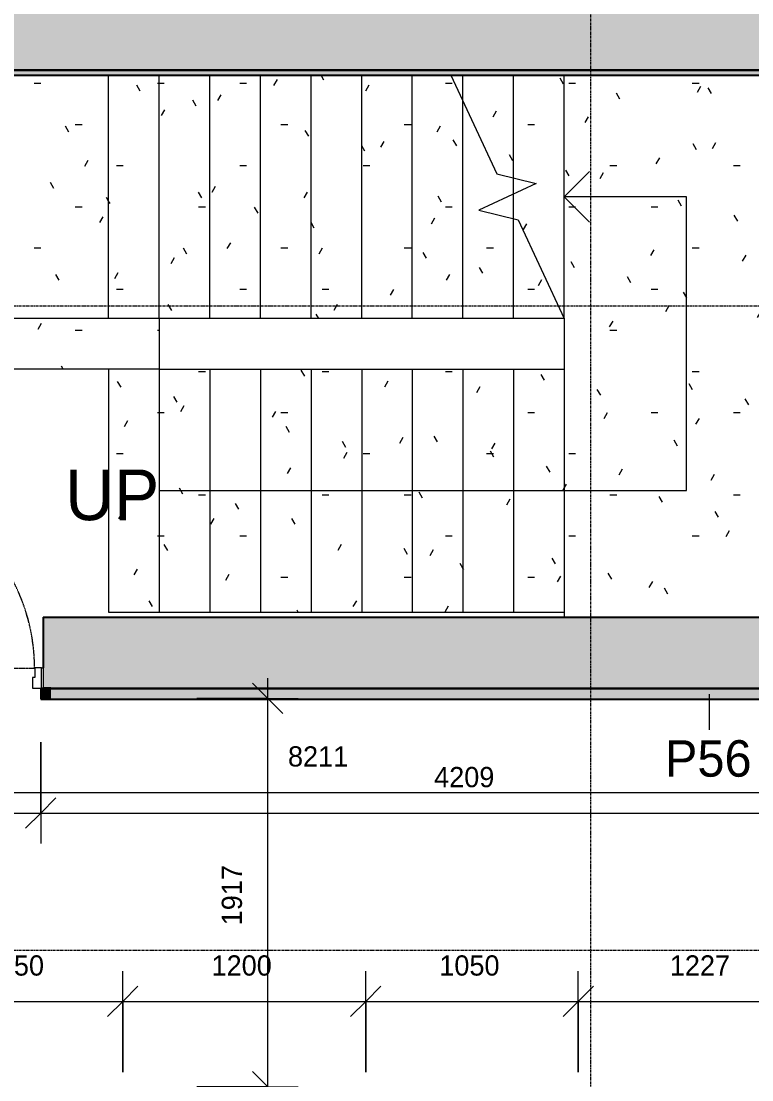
# Model space of a CAD drawing. Header units: millimetres. Extents: x 137829 to 196765, y -3018 to 487290.
# Drawn here: x 154775 to 158384, y 458986 to 464213 of the extents above; entities that cross this region are included whole.
import ezdxf

# ---------------------------------------------------------------- set-up
doc = ezdxf.new("R2010")
doc.units = ezdxf.units.MM
for name, pattern in [('FCH_Dash 1_5mm', [3, 1.5, -1.5]), ('GridLine', [21, 12, -3, 3, -3]), ('Overhead', [4, 2.5, -1.5])]:
    doc.linetypes.add(name, pattern=pattern)
for name, color, linetype, lineweight in [('A-ANNO-DIMS', 211, 'Continuous', 5), ('A-ANNO-DIMS-100', 211, 'Continuous', 5), ('A-DOOR', 31, 'Continuous', 15), ('A-DOOR-FRAM', 31, 'Continuous', 5), ('A-WALL', 113, 'Continuous', 15), ('A-WALL-IDEN', 211, 'Continuous', 15), ('A-WALL-PATT', 111, 'Continuous', 15), ('I-WALL', 2, 'Continuous', 15), ('S-GRID', 1, 'Continuous', 5), ('S-STRS', 31, 'Continuous', 15), ('S-STRS-ANNO', 31, 'Continuous', 15), ('S-STRS-IDEN', 31, 'Continuous', 15), ('S-STRS-MBND', 31, 'Overhead', 5)]:
    doc.layers.add(name, color=color, linetype=linetype, lineweight=lineweight)
doc.styles.add('Akkurat-Light', font='Akkurat-Light.ttf', dxfattribs={"height": 250})
doc.styles.add('Akkurat-Light_2', font='Akkurat-Light.ttf', dxfattribs={"height": 180})
doc.styles.add('Akkurat-Light_3', font='Akkurat-Light.ttf', dxfattribs={"height": 100})
doc.dimstyles.new('Diagonal_Cont_AkkuratLight_1_0mm', dxfattribs={"dimscale": 304.8, "dimtxt": 101.480158, "dimasz": 0.492126, "dimexe": 0.492126, "dimexo": 0.0625, "dimgap": 0.328084, "dimtad": 1, "dimdec": 0, "dimzin": 0, "dimdsep": 46, "dimtxsty": 'Akkurat-Light_3', "dimblk1": 'OBLIQUE', "dimblk2": 'OBLIQUE', "dimsah": 1, "dimcen": 0.09, "dimdle": 0.328084, "dimazin": 0, "dimtfac": 1, "dimtdec": 4, "dimtix": 1, "dimtmove": 0, "dimatfit": 3, "dimfxl": 1, "dimtvp": 1, "dimtolj": 1, "dimtzin": 0, "dimarcsym": 0})
pattern_1 = [(0, (0, 0), (812.8, 203.2), [33.528, -576.072, 33.528, -576.072, -3251.2]), (0, (0, 0), (812.8, 203.2), [-1219.2, 33.528, -1185.672, 33.528, -576.072, -1422.4]), (0, (0, 0), (812.8, 203.2), [-3048, 33.528, -372.872, 33.528, -982.472]), (120, (304.8, 101.6), (-582.37636, 602.30545), [33.528, -576.072, 33.528, -576.072, -3251.2]), (120, (304.8, 101.6), (-582.37636, 602.30545), [-1219.2, 33.528, -1185.672, 33.528, -576.072, -1422.4]), (120, (304.8, 101.6), (-582.37636, 602.30545), [-3048, 33.528, -372.872, 33.528, -982.472]), (240, (406.4, 508), (-230.42364, -805.50545), [33.528, -576.072, 33.528, -576.072, -3251.2]), (240, (406.4, 508), (-230.42364, -805.50545), [-1219.2, 33.528, -1185.672, 33.528, -576.072, -1422.4]), (240, (406.4, 508), (-230.42364, -805.50545), [-3048, 33.528, -372.872, 33.528, -982.472])]

# ---------------------------------------------------------------- blocks, each defined once
blk = doc.blocks.new('FCH_DR_Int_Sgl_VPanel_Type01_on Thick Wall - DT_07 D8b 1010x2110 FD60S _offset door frame_-9457537-12-30 - Typical Floor_Partition Types')
at = {"layer": 'A-DOOR'}
for p, q in [((-505, 175), (-497, 175)), ((-505, 75), (-505, 175)), ((-497, 175), (-497, 75)), ((497, 175), (505, 175)), ((497, 75), (497, 175)), ((505, 175), (505, 75)), ((-497, 75), (-505, 75)), ((505, 75), (497, 75))]:
    blk.add_line(p, q, dxfattribs=at)
at = {"layer": 'A-DOOR', "linetype": 'FCH_Dash 1_5mm', "lineweight": 5}
for p, q in [((463, 77), (-463, 77)), ((463, -849), (463, 77))]:
    blk.add_line(p, q, dxfattribs=at)
blk.add_arc((463, 77), 926, 180, 270, dxfattribs=at)
at = {"layer": 'A-DOOR', "lineweight": 5}
for start, end in [(187.012, 189.2865), (194.0461, 196.7156), (201.1208, 203.8792), (208.2844, 210.9539), (215.7135, 217.988), (232.012, 234.2865), (239.0461, 241.7156), (246.1208, 248.8792), (253.2844, 255.9539), (260.7135, 262.988)]:
    blk.add_arc((463, 77), 926, start, end, dxfattribs=at)
at = {"layer": 'A-DOOR-FRAM'}
for p, q in [((-453, 175), (-497, 175)), ((-453, 175), (-497, 175)), ((-453, 123), (-453, 175)), ((453, 175), (497, 175)), ((453, 123), (453, 175)), ((453, 175), (497, 175)), ((-465, 123), (-453, 123)), ((-465, 75), (-465, 123)), ((465, 123), (453, 123)), ((465, 75), (465, 123)), ((-497, 75), (-465, 75)), ((-497, 75), (-465, 75)), ((497, 75), (465, 75)), ((497, 75), (465, 75))]:
    blk.add_line(p, q, dxfattribs=at)
blk = doc.blocks.new('DIMBLOCK159-12-30 - Typical Floor_Partition Types')
at = {"layer": 'A-ANNO-DIMS-100', "lineweight": 18}
for p, q in [((155993.4, 460868.8), (155918.4, 460943.8)), ((155993.4, 460868.8), (156068.4, 460793.8)), ((155993.4, 458952.2), (155918.4, 459027.2)), ((155993.4, 458952.2), (156068.4, 458877.2))]:
    blk.add_line(p, q, dxfattribs=at)
at = {"layer": 'A-ANNO-DIMS-100'}
for p, q in [((155993.4, 458852.2), (155993.4, 460968.8)), ((155643.4, 460868.8), (156143.4, 460868.8)), ((155993.4, 460868.8), (155643.4, 460868.8)), ((155643.4, 458952.2), (156143.4, 458952.2)), ((155993.4, 458952.2), (155643.4, 458952.2))]:
    blk.add_line(p, q, dxfattribs=at)
at = {"layer": 'A-ANNO-DIMS-100', "color": 0, "insert": (155765.9, 459748.8), "char_height": 100, "width": 388.033, "attachment_point": 1, "rotation": 90, "line_spacing_factor": 1.032002, "style": 'Akkurat-Light_3'}
blk.add_mtext('1917', dxfattribs=at)
blk = doc.blocks.new('_Oblique')
at = {"color": 0, "linetype": 'ByBlock', "lineweight": -2}
blk.add_line((-0.5, -0.5), (0.5, 0.5), dxfattribs=at)
blk = doc.blocks.new('DIMBLOCK160-12-30 - Typical Floor_Partition Types')
at = {"layer": 'A-ANNO-DIMS-100'}
for p, q in [((152149.2, 460755.3), (152149.2, 460255.3)), ((152149.2, 460405.3), (152149.2, 460755.3)), ((160360.2, 460755.3), (160360.2, 460255.3)), ((160360.2, 460405.3), (160360.2, 460755.3)), ((152049.2, 460405.3), (160460.2, 460405.3))]:
    blk.add_line(p, q, dxfattribs=at)
at = {"layer": 'A-ANNO-DIMS-100', "lineweight": 18}
for p, q in [((152149.2, 460405.3), (152224.2, 460480.3)), ((160360.2, 460405.3), (160435.2, 460480.3)), ((152149.2, 460405.3), (152074.2, 460330.3)), ((160360.2, 460405.3), (160285.2, 460330.3))]:
    blk.add_line(p, q, dxfattribs=at)
at = {"layer": 'A-ANNO-DIMS-100', "color": 0, "insert": (156093.1, 460632.8), "char_height": 100, "width": 388.033, "attachment_point": 1, "line_spacing_factor": 1.032002, "style": 'Akkurat-Light_3'}
blk.add_mtext('8211', dxfattribs=at)
blk = doc.blocks.new('DIMBLOCK175-12-30 - Typical Floor_Partition Types')
at = {"layer": 'A-ANNO-DIMS-100'}
for p, q in [((153873.2, 460653.2), (153873.2, 460153.2)), ((153873.2, 460303.2), (153873.2, 460653.2)), ((154872, 460653.2), (154872, 460153.2)), ((154872, 460303.2), (154872, 460653.2)), ((153873.2, 460303.2), (154872, 460303.2))]:
    blk.add_line(p, q, dxfattribs=at)
at = {"layer": 'A-ANNO-DIMS-100', "lineweight": 18}
for p, q in [((153873.2, 460303.2), (153948.2, 460378.2)), ((154872, 460303.2), (154947, 460378.2)), ((153873.2, 460303.2), (153798.2, 460228.2)), ((154872, 460303.2), (154797, 460228.2))]:
    blk.add_line(p, q, dxfattribs=at)
at = {"layer": 'A-ANNO-DIMS-100', "color": 0, "insert": (154251.4, 460530.7), "char_height": 100, "width": 291.024, "attachment_point": 1, "line_spacing_factor": 1.032002, "style": 'Akkurat-Light_3'}
blk.add_mtext('999', dxfattribs=at)
blk = doc.blocks.new('DIMBLOCK176-12-30 - Typical Floor_Partition Types')
at = {"layer": 'A-ANNO-DIMS-100'}
for p, q in [((154872, 460653.2), (154872, 460153.2)), ((154872, 460303.2), (154872, 460653.2)), ((159081.3, 460653.2), (159081.3, 460153.2)), ((159081.3, 460303.2), (159081.3, 460653.2)), ((154872, 460303.2), (159081.3, 460303.2))]:
    blk.add_line(p, q, dxfattribs=at)
at = {"layer": 'A-ANNO-DIMS-100', "lineweight": 18}
for p, q in [((154872, 460303.2), (154947, 460378.2)), ((159081.3, 460303.2), (159156.3, 460378.2)), ((154872, 460303.2), (154797, 460228.2)), ((159081.3, 460303.2), (159006.3, 460228.2))]:
    blk.add_line(p, q, dxfattribs=at)
at = {"layer": 'A-ANNO-DIMS-100', "color": 0, "insert": (156815, 460530.7), "char_height": 100, "width": 388.033, "attachment_point": 1, "line_spacing_factor": 1.032002, "style": 'Akkurat-Light_3'}
blk.add_mtext('4209', dxfattribs=at)
blk = doc.blocks.new('DIMBLOCK183-12-30 - Typical Floor_Partition Types')
at = {"layer": 'A-ANNO-DIMS-100'}
for p, q in [((154227.2, 459023.1), (154227.2, 459523.1)), ((155277.2, 459023.1), (155277.2, 459523.1)), ((154227.2, 459373.1), (155277.2, 459373.1)), ((154227.2, 459373.1), (154227.2, 459023.1)), ((155277.2, 459373.1), (155277.2, 459023.1))]:
    blk.add_line(p, q, dxfattribs=at)
at = {"layer": 'A-ANNO-DIMS-100', "lineweight": 18}
for p, q in [((154227.2, 459373.1), (154302.2, 459448.1)), ((155277.2, 459373.1), (155352.2, 459448.1)), ((154227.2, 459373.1), (154152.2, 459298.1)), ((155277.2, 459373.1), (155202.2, 459298.1))]:
    blk.add_line(p, q, dxfattribs=at)
at = {"layer": 'A-ANNO-DIMS-100', "color": 0, "insert": (154590.6, 459600.6), "char_height": 100, "width": 388.033, "attachment_point": 1, "line_spacing_factor": 1.032002, "style": 'Akkurat-Light_3'}
blk.add_mtext('1050', dxfattribs=at)
blk = doc.blocks.new('DIMBLOCK184-12-30 - Typical Floor_Partition Types')
at = {"layer": 'A-ANNO-DIMS-100'}
for p, q in [((155277.2, 459023.1), (155277.2, 459523.1)), ((156477.2, 459023.1), (156477.2, 459523.1)), ((155277.2, 459373.1), (156477.2, 459373.1)), ((155277.2, 459373.1), (155277.2, 459023.1)), ((156477.2, 459373.1), (156477.2, 459023.1))]:
    blk.add_line(p, q, dxfattribs=at)
at = {"layer": 'A-ANNO-DIMS-100', "lineweight": 18}
for p, q in [((155277.2, 459373.1), (155352.2, 459448.1)), ((156477.2, 459373.1), (156552.2, 459448.1)), ((155277.2, 459373.1), (155202.2, 459298.1)), ((156477.2, 459373.1), (156402.2, 459298.1))]:
    blk.add_line(p, q, dxfattribs=at)
at = {"layer": 'A-ANNO-DIMS-100', "color": 0, "insert": (155715.6, 459600.6), "char_height": 100, "width": 388.033, "attachment_point": 1, "line_spacing_factor": 1.032002, "style": 'Akkurat-Light_3'}
blk.add_mtext('1200', dxfattribs=at)
blk = doc.blocks.new('DIMBLOCK185-12-30 - Typical Floor_Partition Types')
at = {"layer": 'A-ANNO-DIMS-100'}
for p, q in [((156477.2, 459023.1), (156477.2, 459523.1)), ((157527.2, 459023.1), (157527.2, 459523.1)), ((156477.2, 459373.1), (157527.2, 459373.1)), ((156477.2, 459373.1), (156477.2, 459023.1)), ((157527.2, 459373.1), (157527.2, 459023.1))]:
    blk.add_line(p, q, dxfattribs=at)
at = {"layer": 'A-ANNO-DIMS-100', "lineweight": 18}
for p, q in [((156477.2, 459373.1), (156552.2, 459448.1)), ((157527.2, 459373.1), (157602.2, 459448.1)), ((156477.2, 459373.1), (156402.2, 459298.1)), ((157527.2, 459373.1), (157452.2, 459298.1))]:
    blk.add_line(p, q, dxfattribs=at)
at = {"layer": 'A-ANNO-DIMS-100', "color": 0, "insert": (156840.6, 459600.6), "char_height": 100, "width": 388.033, "attachment_point": 1, "line_spacing_factor": 1.032002, "style": 'Akkurat-Light_3'}
blk.add_mtext('1050', dxfattribs=at)
blk = doc.blocks.new('DIMBLOCK186-12-30 - Typical Floor_Partition Types')
at = {"layer": 'A-ANNO-DIMS-100'}
for p, q in [((157527.2, 459023.1), (157527.2, 459523.1)), ((158754.5, 459023.1), (158754.5, 459523.1)), ((157527.2, 459373.1), (158754.5, 459373.1)), ((157527.2, 459373.1), (157527.2, 459023.1)), ((158754.5, 459373.1), (158754.5, 459023.1))]:
    blk.add_line(p, q, dxfattribs=at)
at = {"layer": 'A-ANNO-DIMS-100', "lineweight": 18}
for p, q in [((157527.2, 459373.1), (157602.2, 459448.1)), ((158754.5, 459373.1), (158829.5, 459448.1)), ((157527.2, 459373.1), (157452.2, 459298.1)), ((158754.5, 459373.1), (158679.5, 459298.1))]:
    blk.add_line(p, q, dxfattribs=at)
at = {"layer": 'A-ANNO-DIMS-100', "color": 0, "insert": (157979.2, 459600.6), "char_height": 100, "width": 388.033, "attachment_point": 1, "line_spacing_factor": 1.032002, "style": 'Akkurat-Light_3'}
blk.add_mtext('1227', dxfattribs=at)

msp = doc.modelspace()

# ---------------------------------------------------------------- hatches: boundary and pattern name
at = {"layer": 'A-WALL-PATT'}
for color, points in [(256, [(153957.6, 463970.2), (160407, 463970.2), (160407, 464320.2), (153402.2, 464320.2), (153402.2, 463970.2), (153752.2, 463970.2)]), (256, [(154005.2, 463945.3), (158698.2, 463945.3), (158698.2, 463970.8), (154005.2, 463970.8)]), (171, [(154922, 460865.8), (154922, 460920.2), (154872, 460920.2), (154872, 460865.8)]), (171, [(154922, 460865.8), (159031.3, 460865.8), (159031.3, 460915.8), (154922, 460915.8)])]:
    msp.add_hatch(color=color, dxfattribs=at).paths.add_polyline_path(points, flags=0)
h = msp.add_hatch(color=256, dxfattribs=at)
h.paths.add_polyline_path([(160407, 460920.2), (160407, 461270.2), (160091.3, 461270.2), (160091.3, 460920.2)], flags=0)
h.paths.add_polyline_path([(159081.3, 460920.2), (159081.3, 461270.2), (154883.2, 461270.2), (154883.2, 460920.2), (157661.1, 460920.2)], flags=0)
h.paths.add_polyline_path([(153873.2, 460920.2), (153873.2, 461270.2), (153402.2, 461270.2), (153402.2, 460920.2)], flags=0)
at = {"layer": 'S-STRS', "lineweight": 5}
h = msp.add_hatch(dxfattribs=at)
h.set_pattern_fill('FP_17', color=256, style=0, pattern_type=2)
h.set_pattern_definition(pattern_1)
h.paths.add_polyline_path([(155207.2, 462745.2), (155207.2, 463945.3), (154005.2, 463945.3), (154005.2, 463970.2), (153977.2, 463970.2), (153977.2, 463445.2), (153752.2, 463445.2), (153752.2, 462745.2), (153957.6, 462745.2)], flags=0)
h = msp.add_hatch(dxfattribs=at)
h.set_pattern_fill('FP_17', color=256, style=0, pattern_type=2)
h.set_pattern_definition(pattern_1)
h.paths.add_polyline_path([(155457.2, 462745.2), (155457.2, 463945.2), (155207.2, 463945.2), (155207.2, 462745.2)], flags=0)
h = msp.add_hatch(dxfattribs=at)
h.set_pattern_fill('FP_17', color=256, style=0, pattern_type=2)
h.set_pattern_definition(pattern_1)
h.paths.add_polyline_path([(155707.2, 462745.2), (155707.2, 463945.2), (155457.2, 463945.2), (155457.2, 462745.2)], flags=0)
h = msp.add_hatch(dxfattribs=at)
h.set_pattern_fill('FP_17', color=256, style=0, pattern_type=2)
h.set_pattern_definition(pattern_1)
h.paths.add_polyline_path([(155957.2, 462745.2), (155957.2, 463945.2), (155707.2, 463945.2), (155707.2, 462745.2), (155809.4, 462745.2)], flags=0)
h = msp.add_hatch(dxfattribs=at)
h.set_pattern_fill('FP_17', color=256, style=0, pattern_type=2)
h.set_pattern_definition(pattern_1)
h.paths.add_polyline_path([(156207.2, 462745.2), (156207.2, 463945.2), (155957.2, 463945.2), (155957.2, 462745.2)], flags=0)
h = msp.add_hatch(dxfattribs=at)
h.set_pattern_fill('FP_17', color=256, style=0, pattern_type=2)
h.set_pattern_definition(pattern_1)
h.paths.add_polyline_path([(156457.2, 462745.2), (156457.2, 463945.2), (156207.2, 463945.2), (156207.2, 462745.2)], flags=0)
h = msp.add_hatch(dxfattribs=at)
h.set_pattern_fill('FP_17', color=256, style=0, pattern_type=2)
h.set_pattern_definition(pattern_1)
h.paths.add_polyline_path([(156707.2, 462745.2), (156707.2, 463945.2), (156457.2, 463945.2), (156457.2, 462745.2)], flags=0)
h = msp.add_hatch(dxfattribs=at)
h.set_pattern_fill('FP_17', color=256, style=0, pattern_type=2)
h.set_pattern_definition(pattern_1)
h.paths.add_polyline_path([(156707.2, 462745.2), (156957.2, 462745.2), (156957.2, 463817.4), (156897.7, 463945.2), (156707.2, 463945.2), (156707.2, 463199.1)], flags=0)
h = msp.add_hatch(dxfattribs=at)
h.set_pattern_fill('FP_17', color=256, style=0, pattern_type=2)
h.set_pattern_definition(pattern_1)
h.paths.add_polyline_path([(157207.2, 463237.5), (157207.2, 463359.1), (157035.9, 463279.2)], flags=0)
h.paths.add_polyline_path([(157207.2, 463438.4), (157207.2, 463945.2), (156957.2, 463945.2), (156957.2, 463817.4), (157124.6, 463458.5)], flags=0)
h = msp.add_hatch(dxfattribs=at)
h.set_pattern_fill('FP_17', color=256, style=0, pattern_type=2)
h.set_pattern_definition(pattern_1)
h.paths.add_polyline_path([(157457.2, 462745.2), (157457.2, 463945.2), (157207.2, 463945.2), (157207.2, 463438.4), (157319.1, 463411.2), (157207.2, 463359.1), (157207.2, 463237.5), (157230.3, 463231.9), (157245.6, 463199.1)], flags=0)
h = msp.add_hatch(dxfattribs=at)
h.set_pattern_fill('FP_17', color=256, style=0, pattern_type=2)
h.set_pattern_definition(pattern_1)
h.paths.add_polyline_path([(157661.1, 461270.2), (158692.2, 461270.2), (158692.2, 463945.3), (157457.2, 463945.2), (157457.2, 461270.2)], flags=0)
h = msp.add_hatch(dxfattribs=at)
h.set_pattern_fill('FP_17', color=256, style=0, pattern_type=2)
h.set_pattern_definition(pattern_1)
h.paths.add_polyline_path([(156957.2, 462745.2), (157207.2, 462745.2), (157207.2, 463237.5), (157035.9, 463279.2), (157207.2, 463359.1), (157207.2, 463438.4), (157124.6, 463458.5), (156957.2, 463817.4), (156957.2, 463199.1)], flags=0)
h = msp.add_hatch(dxfattribs=at)
h.set_pattern_fill('FP_17', color=256, style=0, pattern_type=2)
h.set_pattern_definition(pattern_1)
h.paths.add_polyline_path([(157319.1, 462745.2), (157457.2, 462745.2), (157230.3, 463231.9), (157207.2, 463237.5), (157207.2, 462745.2), (157230.3, 462745.2)], flags=0)
h.paths.add_polyline_path([(157207.2, 463359.1), (157319.1, 463411.2), (157207.2, 463438.4), (157207.2, 463411.2)], flags=0)
h = msp.add_hatch(dxfattribs=at)
h.set_pattern_fill('FP_17', color=256, style=0, pattern_type=2)
h.set_pattern_definition(pattern_1)
h.paths.add_polyline_path([(153752.2, 462495.2), (155457.2, 462495.2), (155457.2, 462745.2), (153752.2, 462745.2)], flags=0)
h = msp.add_hatch(dxfattribs=at)
h.set_pattern_fill('FP_17', color=256, style=0, pattern_type=2)
h.set_pattern_definition(pattern_1)
h.paths.add_polyline_path([(155207.2, 461295.2), (155457.2, 461295.2), (155457.2, 462495.2), (155207.2, 462495.2)], flags=0)
h = msp.add_hatch(dxfattribs=at)
h.set_pattern_fill('FP_17', color=256, style=0, pattern_type=2)
h.set_pattern_definition(pattern_1)
h.paths.add_polyline_path([(155457.2, 461295.2), (155707.2, 461295.2), (155707.2, 462495.2), (155457.2, 462495.2)], flags=0)
h = msp.add_hatch(dxfattribs=at)
h.set_pattern_fill('FP_17', color=256, style=0, pattern_type=2)
h.set_pattern_definition(pattern_1)
h.paths.add_polyline_path([(155809.4, 461295.2), (155957.2, 461295.2), (155957.2, 462495.2), (155707.2, 462495.2), (155707.2, 461295.2)], flags=0)
h = msp.add_hatch(dxfattribs=at)
h.set_pattern_fill('FP_17', color=256, style=0, pattern_type=2)
h.set_pattern_definition(pattern_1)
h.paths.add_polyline_path([(155957.2, 461295.2), (156207.2, 461295.2), (156207.2, 462495.2), (155957.2, 462495.2)], flags=0)
h = msp.add_hatch(dxfattribs=at)
h.set_pattern_fill('FP_17', color=256, style=0, pattern_type=2)
h.set_pattern_definition(pattern_1)
h.paths.add_polyline_path([(156207.2, 461295.2), (156457.2, 461295.2), (156457.2, 462495.2), (156207.2, 462495.2)], flags=0)
h = msp.add_hatch(dxfattribs=at)
h.set_pattern_fill('FP_17', color=256, style=0, pattern_type=2)
h.set_pattern_definition(pattern_1)
h.paths.add_polyline_path([(156457.2, 461295.2), (156707.2, 461295.2), (156707.2, 462495.2), (156457.2, 462495.2)], flags=0)
h = msp.add_hatch(dxfattribs=at)
h.set_pattern_fill('FP_17', color=256, style=0, pattern_type=2)
h.set_pattern_definition(pattern_1)
h.paths.add_polyline_path([(156707.2, 461295.2), (156957.2, 461295.2), (156957.2, 462495.2), (156707.2, 462495.2)], flags=0)
h = msp.add_hatch(dxfattribs=at)
h.set_pattern_fill('FP_17', color=256, style=0, pattern_type=2)
h.set_pattern_definition(pattern_1)
h.paths.add_polyline_path([(156957.2, 461295.2), (157207.2, 461295.2), (157207.2, 462495.2), (156957.2, 462495.2)], flags=0)
h = msp.add_hatch(dxfattribs=at)
h.set_pattern_fill('FP_17', color=256, style=0, pattern_type=2)
h.set_pattern_definition(pattern_1)
h.paths.add_polyline_path([(157207.2, 461295.2), (157457.2, 461295.2), (157457.2, 462495.2), (157207.2, 462495.2)], flags=0)

# ---------------------------------------------------------------- linework, layer by layer
at = {"layer": 'A-WALL', "lineweight": 25}
for p, q in [((153752.2, 463970.2), (160407, 463970.2)), ((154883.2, 461270.2), (154883.2, 461020.2)), ((154883.2, 461270.2), (158942.2, 461270.2)), ((154883.2, 460920.2), (159081.3, 460920.2))]:
    msp.add_line(p, q, dxfattribs=at)
at = {"layer": 'A-WALL-IDEN'}
msp.add_line((158173.5, 460890.8), (158173.5, 460714.2), dxfattribs=at)
at = {"layer": 'I-WALL', "lineweight": 25}
for p, q in [((158698.2, 463970.8), (154005.2, 463970.8)), ((154005.2, 463945.3), (158698.2, 463945.3))]:
    msp.add_line(p, q, dxfattribs=at)
at = {"layer": 'I-WALL', "color": 161, "lineweight": 25}
for p, q in [((154872, 460920.2), (154872, 460865.8)), ((154922, 460920.2), (154883.2, 460920.2)), ((154922, 460915.8), (154922, 460920.2)), ((159031.3, 460915.8), (154922, 460915.8)), ((154872, 460865.8), (159081.3, 460865.8))]:
    msp.add_line(p, q, dxfattribs=at)
at = {"layer": 'S-GRID', "linetype": 'GridLine'}
for p, q in [((157587.2, 486190.2), (157587.2, 442030)), ((183249.8, 462805.2), (140221, 462805.2)), ((183249.8, 459625.2), (140221, 459625.2))]:
    msp.add_line(p, q, dxfattribs=at)
at = {"layer": 'S-STRS'}
for p, q in [((155207.2, 462745.2), (155207.2, 463945.2)), ((155457.2, 463945.2), (155207.2, 463945.2)), ((155707.2, 463945.2), (155457.2, 463945.2)), ((155457.2, 462745.2), (155457.2, 463945.2)), ((155957.2, 463945.2), (155707.2, 463945.2)), ((155707.2, 462745.2), (155707.2, 463945.2)), ((156207.2, 463945.2), (155957.2, 463945.2)), ((155957.2, 462745.2), (155957.2, 463945.2)), ((156457.2, 463945.2), (156207.2, 463945.2)), ((156207.2, 462745.2), (156207.2, 463945.2)), ((156707.2, 463945.2), (156457.2, 463945.2)), ((156457.2, 462745.2), (156457.2, 463945.2)), ((156897.7, 463945.2), (156707.2, 463945.2)), ((156707.2, 462745.2), (156707.2, 463945.2)), ((156957.2, 463945.2), (156897.7, 463945.2)), ((157207.2, 463945.2), (156957.2, 463945.2)), ((156957.2, 463817.4), (156957.2, 463945.2)), ((157457.2, 463945.2), (157207.2, 463945.2)), ((157207.2, 463438.4), (157207.2, 463945.2)), ((157457.2, 462745.2), (157457.2, 463945.2)), ((156957.2, 462745.2), (156957.2, 463817.4)), ((157207.2, 463359.1), (157207.2, 463438.4)), ((157207.2, 463237.5), (157207.2, 463359.1)), ((157207.2, 462745.2), (157207.2, 463237.5)), ((155457.2, 462745.2), (153752.2, 462745.2)), ((155457.2, 462745.2), (155457.2, 462495.2)), ((155707.2, 462745.2), (155457.2, 462745.2)), ((155957.2, 462745.2), (155707.2, 462745.2)), ((156207.2, 462745.2), (155957.2, 462745.2)), ((156457.2, 462745.2), (156207.2, 462745.2)), ((156707.2, 462745.2), (156457.2, 462745.2)), ((156957.2, 462745.2), (156707.2, 462745.2)), ((157207.2, 462745.2), (156957.2, 462745.2)), ((157457.2, 462745.2), (157207.2, 462745.2)), ((157457.2, 462745.2), (157457.2, 462495.2)), ((155457.2, 462495.2), (153752.2, 462495.2)), ((155207.2, 462495.2), (155207.2, 461295.2)), ((155457.2, 462495.2), (155457.2, 461295.2)), ((155457.2, 462495.2), (155707.2, 462495.2)), ((155707.2, 462495.2), (155957.2, 462495.2)), ((155707.2, 462495.2), (155707.2, 461295.2)), ((155957.2, 462495.2), (156207.2, 462495.2)), ((155957.2, 462495.2), (155957.2, 461295.2)), ((156207.2, 462495.2), (156457.2, 462495.2)), ((156207.2, 462495.2), (156207.2, 461295.2)), ((156457.2, 462495.2), (156707.2, 462495.2)), ((156457.2, 462495.2), (156457.2, 461295.2)), ((156707.2, 462495.2), (156957.2, 462495.2)), ((156707.2, 462495.2), (156707.2, 461295.2)), ((156957.2, 462495.2), (157207.2, 462495.2)), ((156957.2, 462495.2), (156957.2, 461295.2)), ((157207.2, 462495.2), (157457.2, 462495.2)), ((157207.2, 462495.2), (157207.2, 461295.2)), ((157457.2, 462495.2), (157457.2, 461295.2)), ((155207.2, 461295.2), (155457.2, 461295.2)), ((155457.2, 461295.2), (155707.2, 461295.2)), ((155707.2, 461295.2), (155957.2, 461295.2)), ((155957.2, 461295.2), (156207.2, 461295.2)), ((156207.2, 461295.2), (156457.2, 461295.2)), ((156457.2, 461295.2), (156707.2, 461295.2)), ((156707.2, 461295.2), (156957.2, 461295.2)), ((156957.2, 461295.2), (157207.2, 461295.2)), ((157207.2, 461295.2), (157457.2, 461295.2)), ((157457.2, 461295.2), (157457.2, 461270.2))]:
    msp.add_line(p, q, dxfattribs=at)
at = {"layer": 'S-STRS', "linetype": 'Overhead'}
for p, q in [((155207.2, 462745.2), (155207.2, 463945.2)), ((155457.2, 462745.2), (155457.2, 463945.2)), ((155707.2, 462745.2), (155707.2, 463945.2)), ((155957.2, 462745.2), (155957.2, 463945.2)), ((156207.2, 462745.2), (156207.2, 463945.2)), ((156457.2, 462745.2), (156457.2, 463945.2)), ((156707.2, 462745.2), (156707.2, 463945.2)), ((156957.2, 463817.4), (156957.2, 463945.2)), ((157207.2, 463438.4), (157207.2, 463945.2)), ((157457.2, 462745.2), (157457.2, 463945.2)), ((156957.2, 462745.2), (156957.2, 463817.4)), ((157207.2, 463359.1), (157207.2, 463438.4)), ((157207.2, 463237.5), (157207.2, 463359.1)), ((157207.2, 462745.2), (157207.2, 463237.5)), ((155457.2, 462745.2), (153752.2, 462745.2)), ((155207.2, 462495.2), (155207.2, 461295.2)), ((155457.2, 462495.2), (155457.2, 461295.2)), ((155707.2, 462495.2), (155707.2, 461295.2)), ((155957.2, 462495.2), (155957.2, 461295.2)), ((156207.2, 462495.2), (156207.2, 461295.2)), ((156457.2, 462495.2), (156457.2, 461295.2)), ((156707.2, 462495.2), (156707.2, 461295.2)), ((156957.2, 462495.2), (156957.2, 461295.2)), ((157207.2, 462495.2), (157207.2, 461295.2)), ((157457.2, 462495.2), (157457.2, 461295.2))]:
    msp.add_line(p, q, dxfattribs=at)
at = {"layer": 'S-STRS-ANNO'}
for p, q in [((157457.2, 463345.2), (157582.2, 463470.2)), ((158062.2, 463345.2), (157457.2, 463345.2)), ((157457.2, 463345.2), (157582.2, 463220.2)), ((158062.2, 461895.2), (158062.2, 463345.2)), ((155457.2, 461895.2), (155707.2, 461895.2)), ((155707.2, 461895.2), (155957.2, 461895.2)), ((155957.2, 461895.2), (156207.2, 461895.2)), ((156207.2, 461895.2), (156457.2, 461895.2)), ((156457.2, 461895.2), (156707.2, 461895.2)), ((156707.2, 461895.2), (156957.2, 461895.2)), ((156957.2, 461895.2), (157207.2, 461895.2)), ((157207.2, 461895.2), (157457.2, 461895.2)), ((157457.2, 461895.2), (158062.2, 461895.2))]:
    msp.add_line(p, q, dxfattribs=at)
at = {"layer": 'S-STRS-MBND'}
for p, q in [((155457.2, 462745.2), (155457.2, 463945.2)), ((156897.7, 463945.2), (155457.2, 463945.2)), ((155707.2, 462745.2), (155707.2, 463945.2)), ((155707.2, 462745.2), (155707.2, 463945.2)), ((155957.2, 462745.2), (155957.2, 463945.2)), ((155957.2, 462745.2), (155957.2, 463945.2)), ((156207.2, 462745.2), (156207.2, 463945.2)), ((156207.2, 462745.2), (156207.2, 463945.2)), ((156457.2, 462745.2), (156457.2, 463945.2)), ((156457.2, 462745.2), (156457.2, 463945.2)), ((156707.2, 462745.2), (156707.2, 463945.2)), ((156707.2, 462745.2), (156707.2, 463945.2)), ((156957.2, 462745.2), (156957.2, 463817.4)), ((156957.2, 462745.2), (156957.2, 463817.4)), ((157207.2, 463359.1), (157207.2, 463438.4)), ((157207.2, 463359.1), (157207.2, 463438.4)), ((157207.2, 462745.2), (157207.2, 463237.5)), ((157207.2, 462745.2), (157207.2, 463237.5)), ((157457.2, 462745.2), (155457.2, 462745.2))]:
    msp.add_line(p, q, dxfattribs=at)
at = {"layer": 'S-STRS-MBND', "linetype": 'Continuous', "lineweight": 15}
for p, q in [((156897.7, 463945.2), (157124.6, 463458.5)), ((157124.6, 463458.5), (157319.1, 463411.2)), ((157319.1, 463411.2), (157035.9, 463279.2)), ((157035.9, 463279.2), (157230.3, 463231.9)), ((157230.3, 463231.9), (157457.2, 462745.2))]:
    msp.add_line(p, q, dxfattribs=at)

# ---------------------------------------------------------------- block references
at = {"layer": 'A-DOOR', "rotation": 180}
msp.add_blockref('FCH_DR_Int_Sgl_VPanel_Type01_on Thick Wall - DT_07 D8b 1010x2110 FD60S _offset door frame_-9457537-12-30 - Typical Floor_Partition Types', (154378.2, 461095.2), dxfattribs=at)

# ---------------------------------------------------------------- texts
at = {"layer": 'A-WALL-IDEN', "lineweight": 5, "insert": (157955, 460662.7), "char_height": 180, "width": 521.097, "attachment_point": 1, "style": 'Akkurat-Light_2'}
msp.add_mtext('P56', dxfattribs=at)
at = {"layer": 'S-STRS-IDEN', "lineweight": 5, "insert": (154992.8, 461999), "char_height": 250, "width": 557.281, "attachment_point": 1, "line_spacing_factor": 1.032002, "style": 'Akkurat-Light'}
msp.add_mtext('UP', dxfattribs=at)

# ---------------------------------------------------------------- dimensions: what is measured, and where the dimension line sits
at = {"layer": 'A-ANNO-DIMS'}
dim = msp.add_linear_dim(base=(155993.4, 460868.8), p1=(155643.4, 458952.2), p2=(155643.4, 460868.8), angle=90, dimstyle='Diagonal_Cont_AkkuratLight_1_0mm', override={"dimpost": '<>', "dimfxl": 1916.575046}, dxfattribs=at)
dim.commit()
dim.dimension.update_dxf_attribs({"geometry": 'DIMBLOCK159-12-30 - Typical Floor_Partition Types', "text_midpoint": (155842.5, 459910.5)})
for base, p1, p2, override, picture, middle in [((160360.2, 460405.3), (152149.2, 460755.3), (160360.2, 460755.3), {"dimpost": '<>', "dimfxl": 8210.999863}, 'DIMBLOCK160-12-30 - Typical Floor_Partition Types', (156254.7, 460556.2)), ((154872, 460303.2), (153873.2, 460653.2), (154872, 460653.2), {"dimpost": '<>', "dimfxl": 998.798725}, 'DIMBLOCK175-12-30 - Typical Floor_Partition Types', (154372.6, 460454.1)), ((159081.3, 460303.2), (154872, 460653.2), (159081.3, 460653.2), {"dimpost": '<>', "dimfxl": 4209.231559}, 'DIMBLOCK176-12-30 - Typical Floor_Partition Types', (156976.7, 460454.1)), ((155277.2, 459373.1), (154227.2, 459023.1), (155277.2, 459023.1), {"dimpost": '<>', "dimfxl": 1050}, 'DIMBLOCK183-12-30 - Typical Floor_Partition Types', (154752.2, 459524.1)), ((156477.2, 459373.1), (155277.2, 459023.1), (156477.2, 459023.1), {"dimpost": '<>', "dimfxl": 1200}, 'DIMBLOCK184-12-30 - Typical Floor_Partition Types', (155877.2, 459524)), ((157527.2, 459373.1), (156477.2, 459023.1), (157527.2, 459023.1), {"dimpost": '<>', "dimfxl": 1050}, 'DIMBLOCK185-12-30 - Typical Floor_Partition Types', (157002.2, 459524.1)), ((158754.5, 459373.1), (157527.2, 459023.1), (158754.5, 459023.1), {"dimpost": '<>', "dimfxl": 1227.213863}, 'DIMBLOCK186-12-30 - Typical Floor_Partition Types', (158140.9, 459523.1))]:
    dim = msp.add_linear_dim(base=base, p1=p1, p2=p2, dimstyle='Diagonal_Cont_AkkuratLight_1_0mm', override=override, dxfattribs=at)
    dim.commit()
    dim.dimension.update_dxf_attribs({"geometry": picture, "text_midpoint": middle})

doc.saveas('drawing.dxf')
